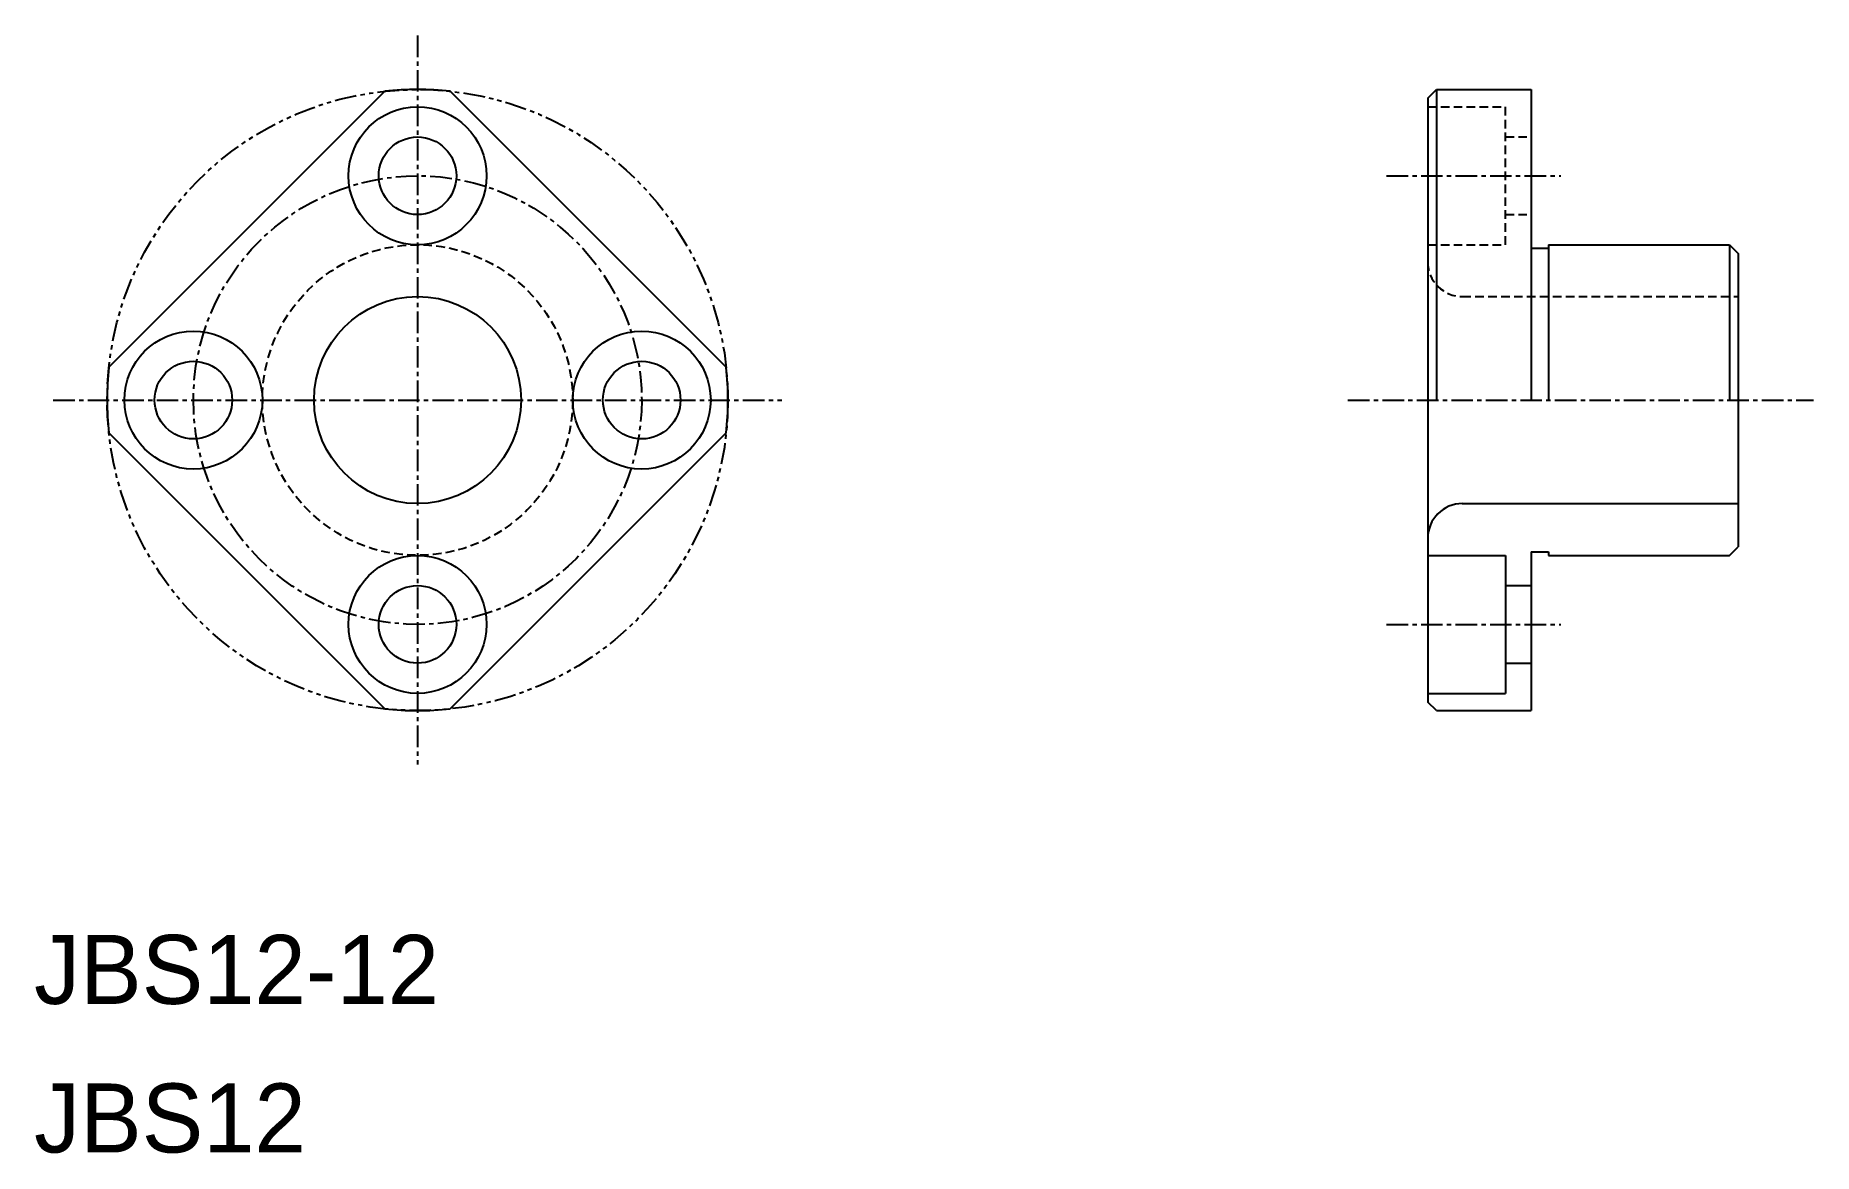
# Model space of a CAD drawing. Extents: x 26 to 129, y 16 to 81.
import ezdxf

# ---------------------------------------------------------------- set-up
doc = ezdxf.new("R2010")
doc.units = 0
for name, pattern in [('CENTER', [2, 1.25, -0.25, 0.25, -0.25]), ('DASHED', [0.75, 0.5, -0.25]), ('PHANTOM', [2.5, 1.25, -0.25, 0.25, -0.25, 0.25, -0.25])]:
    doc.linetypes.add(name, pattern=pattern)
doc.layers.get('0').update_dxf_attribs({"linetype": 'CONTINUOUS'})
doc.layers.add('CENTER', color=1, linetype='CENTER')

msp = doc.modelspace()

# ---------------------------------------------------------------- linework, layer by layer
at = {"color": 7, "linetype": 'CONTINUOUS'}
for p, q in [((30.1, 61.9), (46.1, 77.9)), ((65.9, 61.9), (49.9, 77.9)), ((106.59, 77.5), (107.09, 78)), ((106.59, 77.5), (106.59, 42.5)), ((107.09, 78), (107.09, 60)), ((107.09, 78), (112.59, 78)), ((108.46, 78), (108.46, 78)), ((109.84, 78), (109.84, 78)), ((112.59, 78), (112.59, 60)), ((112.59, 68.8), (113.59, 68.8)), ((113.59, 69), (113.59, 60)), ((113.59, 69), (124.09, 69)), ((124.09, 69), (124.09, 60)), ((124.09, 69), (124.59, 68.5)), ((124.59, 68.5), (124.59, 51.5)), ((30.1, 58.1), (46.1, 42.1)), ((65.9, 58.1), (49.9, 42.1)), ((108.59, 54), (124.59, 54)), ((106.59, 51), (111.09, 51)), ((111.09, 51), (111.09, 43)), ((112.59, 51.2), (112.59, 42)), ((112.59, 51.2), (113.59, 51.2)), ((113.59, 51.2), (113.59, 51)), ((113.59, 51), (124.09, 51)), ((124.09, 51), (124.59, 51.5)), ((111.09, 49.25), (112.59, 49.25)), ((111.09, 44.75), (112.59, 44.75)), ((106.59, 43), (111.09, 43)), ((107.09, 42), (106.59, 42.5)), ((107.09, 42), (112.59, 42))]:
    msp.add_line(p, q, dxfattribs=at)
at = {"color": 3, "linetype": 'DASHED'}
for p, q in [((106.59, 77), (111.09, 77)), ((111.09, 69), (111.09, 77)), ((111.09, 75.25), (112.59, 75.25)), ((111.09, 70.75), (112.59, 70.75)), ((106.59, 69), (111.09, 69)), ((108.59, 66), (124.59, 66))]:
    msp.add_line(p, q, dxfattribs=at)
at = {"color": 3, "linetype": 'PHANTOM'}
msp.add_circle((48, 60), 18, dxfattribs=at)
at = {"color": 7, "linetype": 'CONTINUOUS'}
for centre, radius in [((48, 73), 4), ((48, 60), 6), ((35, 60), 4), ((61, 60), 4), ((48, 47), 4)]:
    msp.add_circle(centre, radius, dxfattribs=at)
at = {"color": 3, "linetype": 'CONTINUOUS'}
for centre in [(48, 73), (35, 60), (61, 60), (48, 47)]:
    msp.add_circle(centre, 2.25, dxfattribs=at)
at = {"color": 3, "linetype": 'DASHED'}
msp.add_circle((48, 60), 9, dxfattribs=at)
at = {"color": 7, "linetype": 'CONTINUOUS'}
for centre, radius, start, end in [((48, 60), 18, 83.9424, 96.0576), ((48, 60), 18, 173.9424, 186.0576), ((48, 60), 18, 353.9424, 6.0576), ((108.59, 52), 2, 90, 180), ((48, 60), 18, 263.9424, 276.0576)]:
    msp.add_arc(centre, radius, start, end, dxfattribs=at)
at = {"color": 3, "linetype": 'DASHED'}
msp.add_arc((108.59, 68), 2, 180, 270, dxfattribs=at)
at = {"layer": 'CENTER', "color": 1, "linetype": 'CENTER'}
for p, q in [((48, 81.13), (48, 38.87)), ((104.2, 73), (114.3, 73)), ((26.87, 60), (69.13, 60)), ((101.96, 60), (128.95, 60)), ((104.2, 47), (114.3, 47))]:
    msp.add_line(p, q, dxfattribs=at)
msp.add_circle((48, 60), 13, dxfattribs=at)

# ---------------------------------------------------------------- texts
at = {"color": 7, "linetype": 'CONTINUOUS'}
for s, p in [('JBS12-12', (25.76, 25)), ('JBS12', (25.76, 16.39))]:
    msp.add_text(s, height=4, dxfattribs=at).set_placement(p)

doc.saveas('drawing.dxf')
